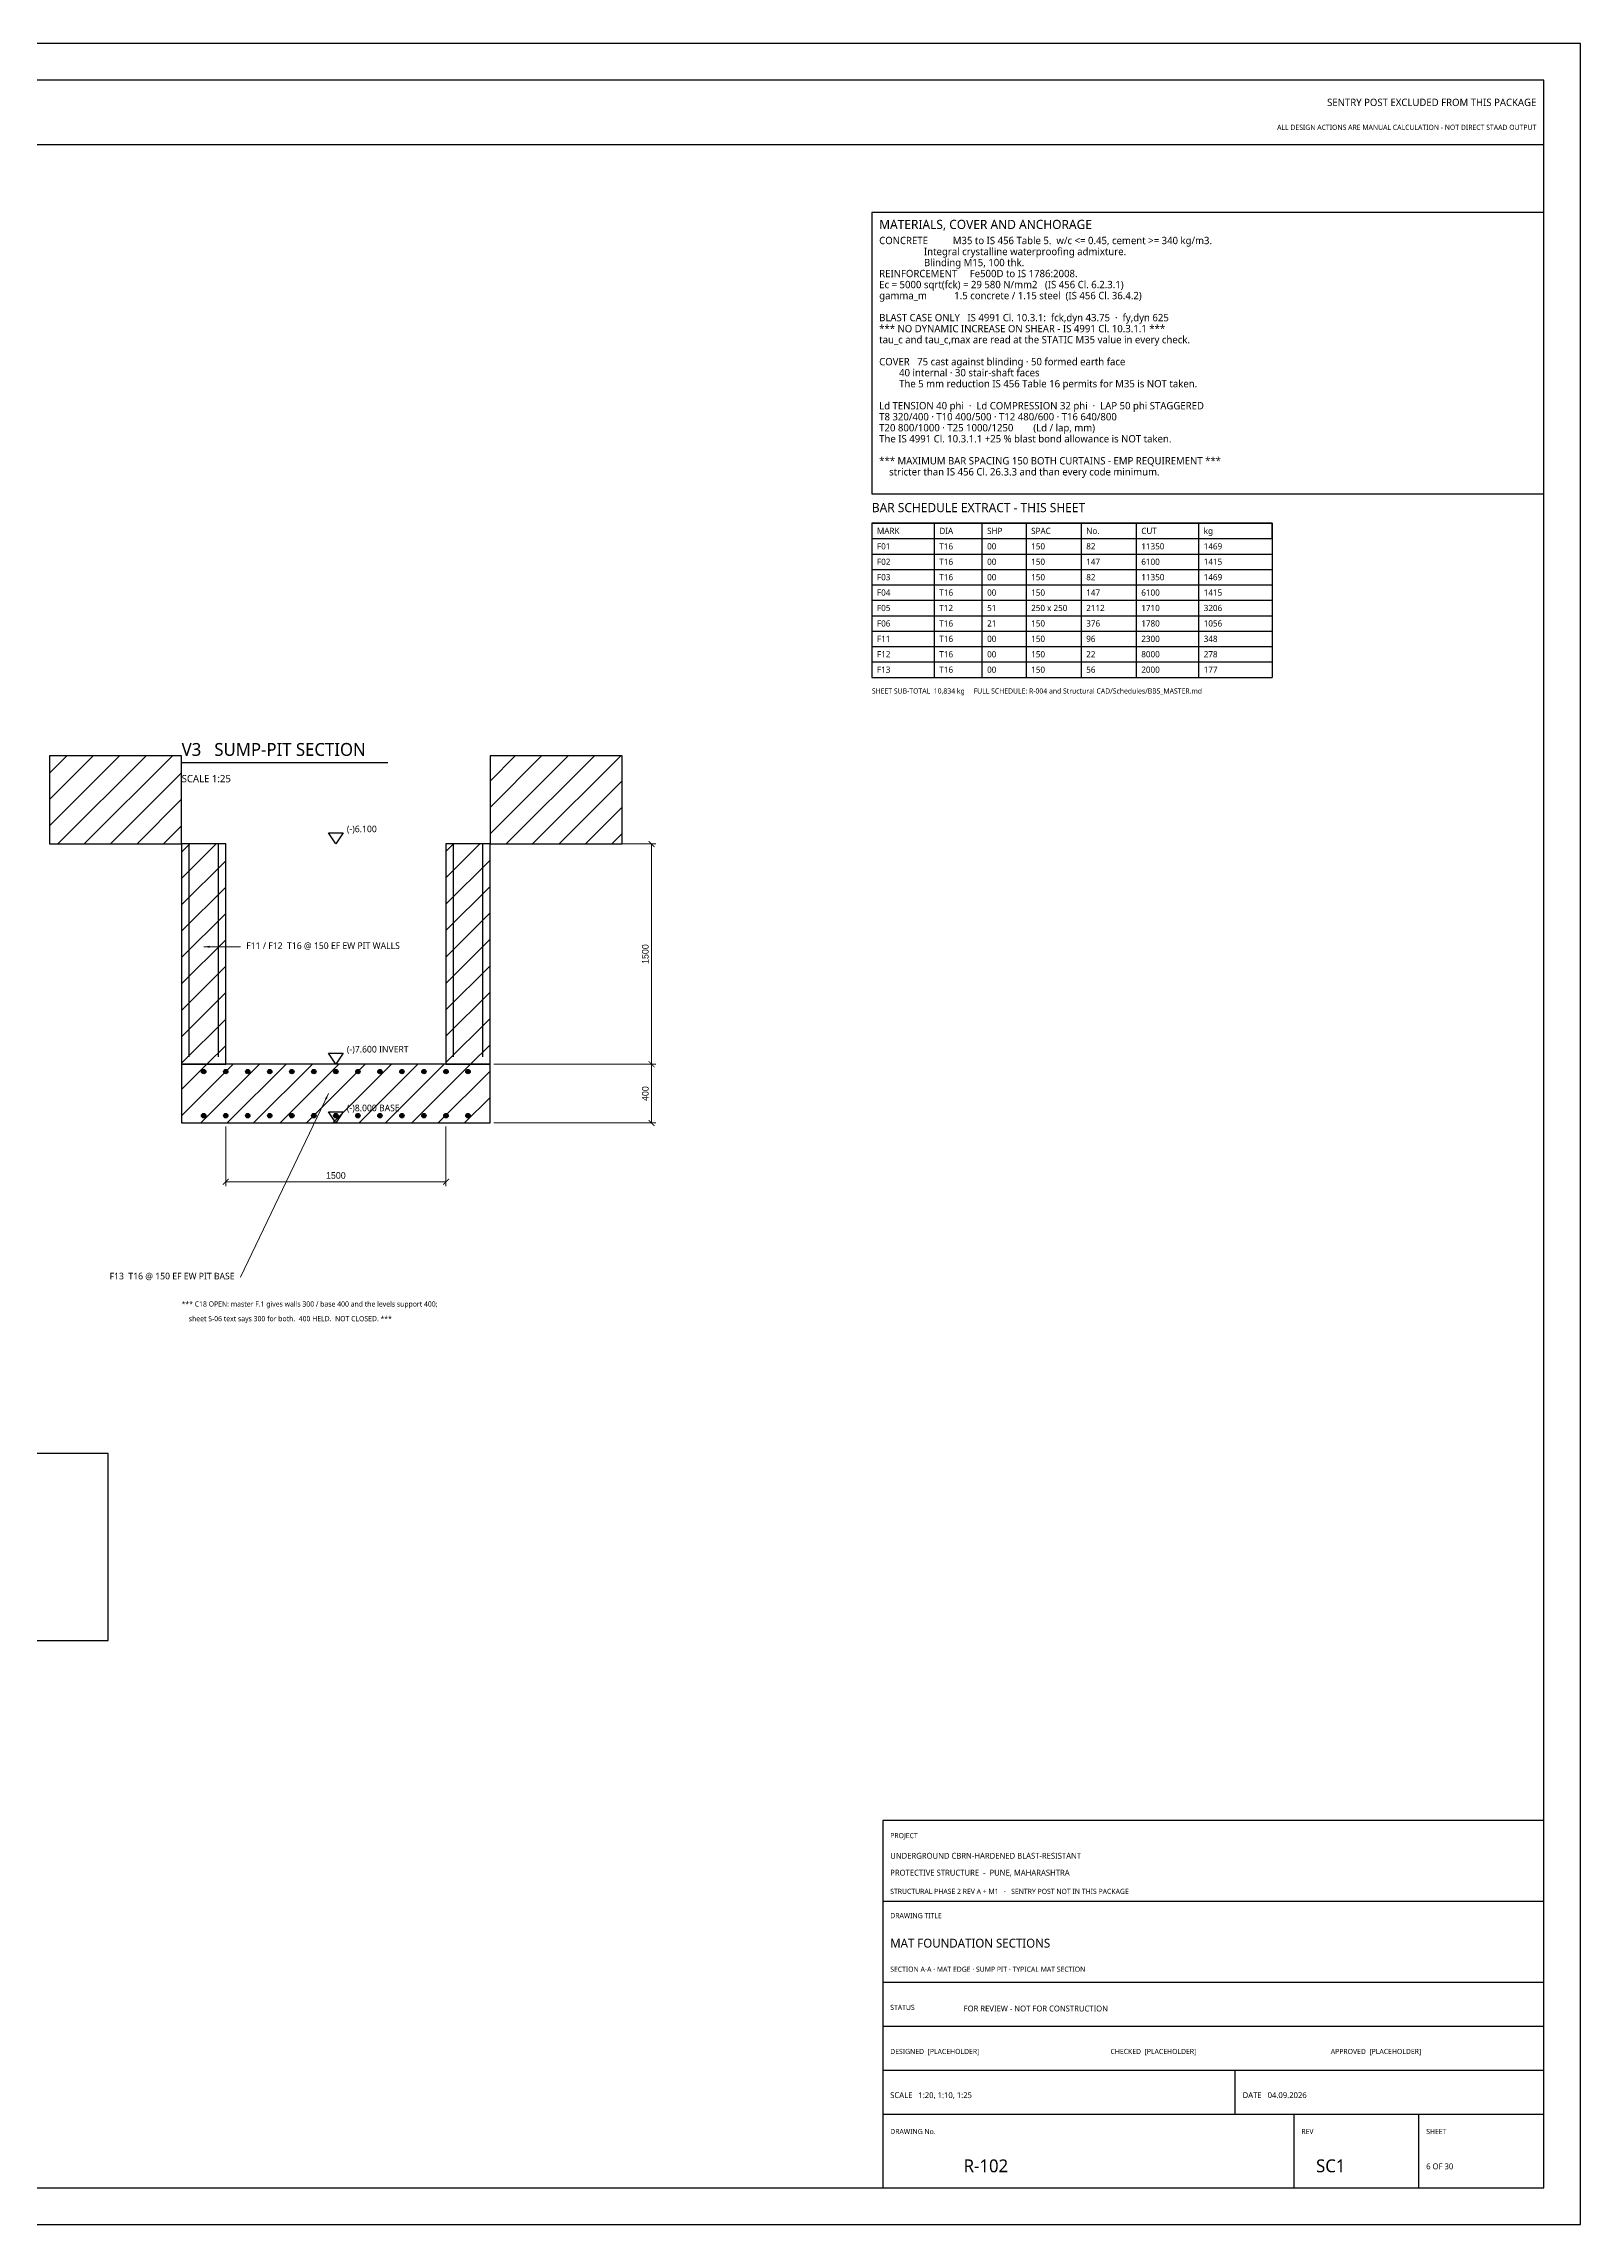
# Model space of a CAD drawing. Header units: millimetres. Extents: x 0 to 841, y 0 to 594.
# Drawn here: x 422 to 841, y 0 to 594 of the extents above; entities that cross this region are included whole.
import ezdxf
from ezdxf.enums import TextEntityAlignment as Align

# ---------------------------------------------------------------- set-up
doc = ezdxf.new("R2010")
doc.units = ezdxf.units.MM
for name, color, linetype in [('S-BLAST', 1, 'Continuous'), ('S-CALLOUT', 2, 'Continuous'), ('S-CONCRETE', 7, 'Continuous'), ('S-DIM', 4, 'Continuous'), ('S-HATCH', 8, 'Continuous'), ('S-LEVEL', 4, 'Continuous'), ('S-NOTE', 7, 'Continuous'), ('S-REBAR-MAIN', 1, 'Continuous'), ('S-TABLE', 7, 'Continuous'), ('S-TEXT', 7, 'Continuous'), ('S-TITLE', 7, 'Continuous')]:
    doc.layers.add(name, color=color, linetype=linetype)
doc.styles.add('OpenSans', font='OpenSans-Regular.ttf')
doc.dimstyles.new('SC-DIM', dxfattribs={"dimtxt": 1.8, "dimasz": 1.6, "dimexe": 1.2, "dimexo": 1, "dimgap": 0.8, "dimtad": 1, "dimdec": 0, "dimblk": 'ARCHTICK', "dimcen": 2.5, "dimclrd": 4, "dimclre": 4, "dimclrt": 4, "dimazin": 3, "dimtfac": 1, "dimtmove": 0, "dimatfit": 3, "dimlwd": 13, "dimlwe": 13})

# ---------------------------------------------------------------- blocks, each defined once
blk = doc.blocks.new('LEVELMK')
at = {"layer": 'S-LEVEL'}
blk.add_lwpolyline([(0, 0), (-2, 3), (2, 3), (0, 0)], close=True, dxfattribs=at)
blk = doc.blocks.new('_ARCHTICK')
at = {"color": 0, "linetype": 'BYBLOCK', "const_width": 0.15}
blk.add_lwpolyline([(-0.5, -0.5), (0.5, 0.5)], dxfattribs=at)

msp = doc.modelspace()

# ---------------------------------------------------------------- hatches: boundary and pattern name
at = {"layer": 'S-HATCH'}
h = msp.add_hatch(dxfattribs=at)
h.set_pattern_fill('ANSI31', scale=1.6)
h.paths.add_polyline_path([(424, 376), (460, 376), (460, 400), (424, 400)])
h = msp.add_hatch(dxfattribs=at)
h.set_pattern_fill('ANSI31', scale=1.6)
h.paths.add_polyline_path([(544, 376), (580, 376), (580, 400), (544, 400)])
h = msp.add_hatch(dxfattribs=at)
h.set_pattern_fill('ANSI31', scale=1.6)
h.paths.add_polyline_path([(460, 316), (472, 316), (472, 376), (460, 376)])
h = msp.add_hatch(dxfattribs=at)
h.set_pattern_fill('ANSI31', scale=1.6)
h.paths.add_polyline_path([(532, 316), (544, 316), (544, 376), (532, 376)])
h = msp.add_hatch(dxfattribs=at)
h.set_pattern_fill('ANSI31', scale=1.6)
h.paths.add_polyline_path([(460, 300), (544, 300), (544, 316), (460, 316)])
at = {"layer": 'S-REBAR-MAIN'}
for points in [[(466.6, 314), (466.554, 314.23), (466.424, 314.424), (466.23, 314.554), (466, 314.6), (465.77, 314.554), (465.576, 314.424), (465.446, 314.23), (465.4, 314), (465.446, 313.77), (465.576, 313.576), (465.77, 313.446), (466, 313.4), (466.23, 313.446), (466.424, 313.576), (466.554, 313.77)], [(472.6, 314), (472.554, 314.23), (472.424, 314.424), (472.23, 314.554), (472, 314.6), (471.77, 314.554), (471.576, 314.424), (471.446, 314.23), (471.4, 314), (471.446, 313.77), (471.576, 313.576), (471.77, 313.446), (472, 313.4), (472.23, 313.446), (472.424, 313.576), (472.554, 313.77)], [(478.6, 314), (478.554, 314.23), (478.424, 314.424), (478.23, 314.554), (478, 314.6), (477.77, 314.554), (477.576, 314.424), (477.446, 314.23), (477.4, 314), (477.446, 313.77), (477.576, 313.576), (477.77, 313.446), (478, 313.4), (478.23, 313.446), (478.424, 313.576), (478.554, 313.77)], [(484.6, 314), (484.554, 314.23), (484.424, 314.424), (484.23, 314.554), (484, 314.6), (483.77, 314.554), (483.576, 314.424), (483.446, 314.23), (483.4, 314), (483.446, 313.77), (483.576, 313.576), (483.77, 313.446), (484, 313.4), (484.23, 313.446), (484.424, 313.576), (484.554, 313.77)], [(490.6, 314), (490.554, 314.23), (490.424, 314.424), (490.23, 314.554), (490, 314.6), (489.77, 314.554), (489.576, 314.424), (489.446, 314.23), (489.4, 314), (489.446, 313.77), (489.576, 313.576), (489.77, 313.446), (490, 313.4), (490.23, 313.446), (490.424, 313.576), (490.554, 313.77)], [(496.6, 314), (496.554, 314.23), (496.424, 314.424), (496.23, 314.554), (496, 314.6), (495.77, 314.554), (495.576, 314.424), (495.446, 314.23), (495.4, 314), (495.446, 313.77), (495.576, 313.576), (495.77, 313.446), (496, 313.4), (496.23, 313.446), (496.424, 313.576), (496.554, 313.77)], [(502.6, 314), (502.554, 314.23), (502.424, 314.424), (502.23, 314.554), (502, 314.6), (501.77, 314.554), (501.576, 314.424), (501.446, 314.23), (501.4, 314), (501.446, 313.77), (501.576, 313.576), (501.77, 313.446), (502, 313.4), (502.23, 313.446), (502.424, 313.576), (502.554, 313.77)], [(508.6, 314), (508.554, 314.23), (508.424, 314.424), (508.23, 314.554), (508, 314.6), (507.77, 314.554), (507.576, 314.424), (507.446, 314.23), (507.4, 314), (507.446, 313.77), (507.576, 313.576), (507.77, 313.446), (508, 313.4), (508.23, 313.446), (508.424, 313.576), (508.554, 313.77)], [(514.6, 314), (514.554, 314.23), (514.424, 314.424), (514.23, 314.554), (514, 314.6), (513.77, 314.554), (513.576, 314.424), (513.446, 314.23), (513.4, 314), (513.446, 313.77), (513.576, 313.576), (513.77, 313.446), (514, 313.4), (514.23, 313.446), (514.424, 313.576), (514.554, 313.77)], [(520.6, 314), (520.554, 314.23), (520.424, 314.424), (520.23, 314.554), (520, 314.6), (519.77, 314.554), (519.576, 314.424), (519.446, 314.23), (519.4, 314), (519.446, 313.77), (519.576, 313.576), (519.77, 313.446), (520, 313.4), (520.23, 313.446), (520.424, 313.576), (520.554, 313.77)], [(526.6, 314), (526.554, 314.23), (526.424, 314.424), (526.23, 314.554), (526, 314.6), (525.77, 314.554), (525.576, 314.424), (525.446, 314.23), (525.4, 314), (525.446, 313.77), (525.576, 313.576), (525.77, 313.446), (526, 313.4), (526.23, 313.446), (526.424, 313.576), (526.554, 313.77)], [(532.6, 314), (532.554, 314.23), (532.424, 314.424), (532.23, 314.554), (532, 314.6), (531.77, 314.554), (531.576, 314.424), (531.446, 314.23), (531.4, 314), (531.446, 313.77), (531.576, 313.576), (531.77, 313.446), (532, 313.4), (532.23, 313.446), (532.424, 313.576), (532.554, 313.77)], [(538.6, 314), (538.554, 314.23), (538.424, 314.424), (538.23, 314.554), (538, 314.6), (537.77, 314.554), (537.576, 314.424), (537.446, 314.23), (537.4, 314), (537.446, 313.77), (537.576, 313.576), (537.77, 313.446), (538, 313.4), (538.23, 313.446), (538.424, 313.576), (538.554, 313.77)], [(466.6, 302), (466.554, 302.23), (466.424, 302.424), (466.23, 302.554), (466, 302.6), (465.77, 302.554), (465.576, 302.424), (465.446, 302.23), (465.4, 302), (465.446, 301.77), (465.576, 301.576), (465.77, 301.446), (466, 301.4), (466.23, 301.446), (466.424, 301.576), (466.554, 301.77)], [(472.6, 302), (472.554, 302.23), (472.424, 302.424), (472.23, 302.554), (472, 302.6), (471.77, 302.554), (471.576, 302.424), (471.446, 302.23), (471.4, 302), (471.446, 301.77), (471.576, 301.576), (471.77, 301.446), (472, 301.4), (472.23, 301.446), (472.424, 301.576), (472.554, 301.77)], [(478.6, 302), (478.554, 302.23), (478.424, 302.424), (478.23, 302.554), (478, 302.6), (477.77, 302.554), (477.576, 302.424), (477.446, 302.23), (477.4, 302), (477.446, 301.77), (477.576, 301.576), (477.77, 301.446), (478, 301.4), (478.23, 301.446), (478.424, 301.576), (478.554, 301.77)], [(484.6, 302), (484.554, 302.23), (484.424, 302.424), (484.23, 302.554), (484, 302.6), (483.77, 302.554), (483.576, 302.424), (483.446, 302.23), (483.4, 302), (483.446, 301.77), (483.576, 301.576), (483.77, 301.446), (484, 301.4), (484.23, 301.446), (484.424, 301.576), (484.554, 301.77)], [(490.6, 302), (490.554, 302.23), (490.424, 302.424), (490.23, 302.554), (490, 302.6), (489.77, 302.554), (489.576, 302.424), (489.446, 302.23), (489.4, 302), (489.446, 301.77), (489.576, 301.576), (489.77, 301.446), (490, 301.4), (490.23, 301.446), (490.424, 301.576), (490.554, 301.77)], [(496.6, 302), (496.554, 302.23), (496.424, 302.424), (496.23, 302.554), (496, 302.6), (495.77, 302.554), (495.576, 302.424), (495.446, 302.23), (495.4, 302), (495.446, 301.77), (495.576, 301.576), (495.77, 301.446), (496, 301.4), (496.23, 301.446), (496.424, 301.576), (496.554, 301.77)], [(502.6, 302), (502.554, 302.23), (502.424, 302.424), (502.23, 302.554), (502, 302.6), (501.77, 302.554), (501.576, 302.424), (501.446, 302.23), (501.4, 302), (501.446, 301.77), (501.576, 301.576), (501.77, 301.446), (502, 301.4), (502.23, 301.446), (502.424, 301.576), (502.554, 301.77)], [(508.6, 302), (508.554, 302.23), (508.424, 302.424), (508.23, 302.554), (508, 302.6), (507.77, 302.554), (507.576, 302.424), (507.446, 302.23), (507.4, 302), (507.446, 301.77), (507.576, 301.576), (507.77, 301.446), (508, 301.4), (508.23, 301.446), (508.424, 301.576), (508.554, 301.77)], [(514.6, 302), (514.554, 302.23), (514.424, 302.424), (514.23, 302.554), (514, 302.6), (513.77, 302.554), (513.576, 302.424), (513.446, 302.23), (513.4, 302), (513.446, 301.77), (513.576, 301.576), (513.77, 301.446), (514, 301.4), (514.23, 301.446), (514.424, 301.576), (514.554, 301.77)], [(520.6, 302), (520.554, 302.23), (520.424, 302.424), (520.23, 302.554), (520, 302.6), (519.77, 302.554), (519.576, 302.424), (519.446, 302.23), (519.4, 302), (519.446, 301.77), (519.576, 301.576), (519.77, 301.446), (520, 301.4), (520.23, 301.446), (520.424, 301.576), (520.554, 301.77)], [(526.6, 302), (526.554, 302.23), (526.424, 302.424), (526.23, 302.554), (526, 302.6), (525.77, 302.554), (525.576, 302.424), (525.446, 302.23), (525.4, 302), (525.446, 301.77), (525.576, 301.576), (525.77, 301.446), (526, 301.4), (526.23, 301.446), (526.424, 301.576), (526.554, 301.77)], [(532.6, 302), (532.554, 302.23), (532.424, 302.424), (532.23, 302.554), (532, 302.6), (531.77, 302.554), (531.576, 302.424), (531.446, 302.23), (531.4, 302), (531.446, 301.77), (531.576, 301.576), (531.77, 301.446), (532, 301.4), (532.23, 301.446), (532.424, 301.576), (532.554, 301.77)], [(538.6, 302), (538.554, 302.23), (538.424, 302.424), (538.23, 302.554), (538, 302.6), (537.77, 302.554), (537.576, 302.424), (537.446, 302.23), (537.4, 302), (537.446, 301.77), (537.576, 301.576), (537.77, 301.446), (538, 301.4), (538.23, 301.446), (538.424, 301.576), (538.554, 301.77)]]:
    msp.add_hatch(color=1, dxfattribs=at).paths.add_polyline_path(points)

# ---------------------------------------------------------------- linework, layer by layer
at = {"layer": 'S-CONCRETE'}
for points in [[(424, 376), (460, 376), (460, 400), (424, 400)], [(544, 376), (580, 376), (580, 400), (544, 400)], [(460, 316), (472, 316), (472, 376), (460, 376)], [(532, 316), (544, 316), (544, 376), (532, 376)], [(460, 300), (544, 300), (544, 316), (460, 316)]]:
    msp.add_lwpolyline(points, close=True, dxfattribs=at)
at = {"layer": 'S-REBAR-MAIN'}
for p, q in [((462, 318), (462, 376)), ((470, 318), (470, 376)), ((534, 318), (534, 376)), ((542, 318), (542, 376))]:
    msp.add_line(p, q, dxfattribs=at)
for centre in [(466, 314), (472, 314), (478, 314), (484, 314), (490, 314), (496, 314), (502, 314), (508, 314), (514, 314), (520, 314), (526, 314), (532, 314), (538, 314), (466, 302), (472, 302), (478, 302), (484, 302), (490, 302), (496, 302), (502, 302), (508, 302), (514, 302), (520, 302), (526, 302), (532, 302), (538, 302)]:
    msp.add_circle(centre, 0.6, dxfattribs=at)
at = {"layer": 'S-TABLE'}
for p, q in [((648, 463.375), (757, 463.375)), ((648, 463.375), (648, 421.375)), ((665, 463.375), (665, 421.375)), ((678, 463.375), (678, 421.375)), ((690, 463.375), (690, 421.375)), ((705, 463.375), (705, 421.375)), ((720, 463.375), (720, 421.375)), ((737, 463.375), (737, 421.375)), ((757, 463.375), (757, 421.375)), ((648, 454.975), (757, 454.975)), ((648, 450.775), (757, 450.775)), ((648, 446.575), (757, 446.575)), ((648, 442.375), (757, 442.375)), ((648, 438.175), (757, 438.175)), ((648, 433.975), (757, 433.975)), ((648, 429.775), (757, 429.775)), ((648, 425.575), (757, 425.575)), ((648, 421.375), (757, 421.375))]:
    msp.add_line(p, q, dxfattribs=at)
msp.add_lwpolyline([(648, 459.175), (757, 459.175), (757, 463.375), (648, 463.375)], close=True, dxfattribs=at)
at = {"layer": 'S-TITLE'}
for p, q in [((10, 566.5), (831, 566.5)), ((460, 398.2), (516.171, 398.2)), ((651, 88), (831, 88)), ((651, 66), (831, 66)), ((651, 54), (831, 54)), ((651, 42), (831, 42)), ((747, 30), (747, 42)), ((651, 30), (831, 30)), ((763, 10), (763, 30)), ((797, 10), (797, 30))]:
    msp.add_line(p, q, dxfattribs=at)
for points in [[(0, 0), (841, 0), (841, 594), (0, 594)], [(10, 10), (831, 10), (831, 584), (10, 584)], [(648, 471.375), (831, 471.375), (831, 548), (648, 548)], [(60, 159.075), (440, 159.075), (440, 210), (60, 210)], [(651, 10), (831, 10), (831, 110), (651, 110)]]:
    msp.add_lwpolyline(points, close=True, dxfattribs=at)

# ---------------------------------------------------------------- block references
at = {"layer": 'S-LEVEL'}
for p in [(502, 376), (502, 316), (502, 300)]:
    msp.add_blockref('LEVELMK', p, dxfattribs=at)

# ---------------------------------------------------------------- texts
at = {"layer": 'S-BLAST', "style": 'OpenSans'}
for s, height, p in [('SENTRY POST EXCLUDED FROM THIS PACKAGE', 2, (829, 577)), ('ALL DESIGN ACTIONS ARE MANUAL CALCULATION - NOT DIRECT STAAD OUTPUT', 1.4, (829, 570.5))]:
    msp.add_text(s, height=height, dxfattribs=at).set_placement(p, align=Align.RIGHT)
for s, height, p in [('*** C18 OPEN: master F.1 gives walls 300 / base 400 and the levels support 400;', 1.4, (460, 250)), ('    sheet S-06 text says 300 for both.  400 HELD.  NOT CLOSED. ***', 1.4, (460, 246)), ('FOR REVIEW - NOT FOR CONSTRUCTION', 1.6, (673, 58))]:
    msp.add_text(s, height=height, dxfattribs=at).set_placement(p)
at = {"layer": 'S-CALLOUT', "style": 'OpenSans'}
msp.add_text('F11 / F12  T16 @ 150 EF EW PIT WALLS', height=1.8, dxfattribs=at).set_placement((477.6, 347.4))
msp.add_text('F13  T16 @ 150 EF EW PIT BASE', height=1.8, dxfattribs=at).set_placement((474.4, 257.4), align=Align.RIGHT)
at = {"layer": 'S-LEVEL', "style": 'OpenSans'}
for s, p in [('(-)6.100', (505, 379.2)), ('(-)7.600 INVERT', (505, 319.2)), ('(-)8.000 BASE', (505, 303.2))]:
    msp.add_text(s, height=1.8, dxfattribs=at).set_placement(p)
at = {"layer": 'S-NOTE', "style": 'OpenSans'}
for s, p in [('CONCRETE          M35 to IS 456 Table 5.  w/c <= 0.45, cement >= 340 kg/m3.', (650, 539.375)), ('                  Integral crystalline waterproofing admixture.', (650, 536.375)), ('                  Blinding M15, 100 thk.', (650, 533.375)), ('REINFORCEMENT     Fe500D to IS 1786:2008.', (650, 530.375)), ('Ec = 5000 sqrt(fck) = 29 580 N/mm2   (IS 456 Cl. 6.2.3.1)', (650, 527.375)), ('gamma_m           1.5 concrete / 1.15 steel  (IS 456 Cl. 36.4.2)', (650, 524.375)), ('*** NO DYNAMIC INCREASE ON SHEAR - IS 4991 Cl. 10.3.1.1 ***', (650, 515.375)), ('BLAST CASE ONLY   IS 4991 Cl. 10.3.1:  fck,dyn 43.75  ·  fy,dyn 625', (650, 518.375)), ('tau_c and tau_c,max are read at the STATIC M35 value in every check.', (650, 512.375)), ('COVER   75 cast against blinding · 50 formed earth face', (650, 506.375)), ('        40 internal · 30 stair-shaft faces', (650, 503.375)), ('        The 5 mm reduction IS 456 Table 16 permits for M35 is NOT taken.', (650, 500.375)), ('T8 320/400 · T10 400/500 · T12 480/600 · T16 640/800', (650, 491.375)), ('Ld TENSION 40 phi  ·  Ld COMPRESSION 32 phi  ·  LAP 50 phi STAGGERED', (650, 494.375)), ('T20 800/1000 · T25 1000/1250        (Ld / lap, mm)', (650, 488.375)), ('The IS 4991 Cl. 10.3.1.1 +25 % blast bond allowance is NOT taken.', (650, 485.375)), ('*** MAXIMUM BAR SPACING 150 BOTH CURTAINS - EMP REQUIREMENT ***', (650, 479.375)), ('    stricter than IS 456 Cl. 26.3.3 and than every code minimum.', (650, 476.375))]:
    msp.add_text(s, height=2, dxfattribs=at).set_placement(p)
at = {"layer": 'S-TABLE', "style": 'OpenSans'}
for s, height, p in [('MARK', 1.6869, (649.4, 460.432)), ('F01', 1.6869, (649.4, 456.232)), ('T16', 1.6869, (666.4, 456.232)), ('DIA', 1.6869, (666.4, 460.432)), ('00', 1.6869, (679.4, 456.232)), ('SHP', 1.6869, (679.4, 460.432)), ('SPAC', 1.6869, (691.4, 460.432)), ('150', 1.6869, (691.4, 456.232)), ('82', 1.6869, (706.4, 456.232)), ('No.', 1.6869, (706.4, 460.432)), ('CUT', 1.6869, (721.4, 460.432)), ('11350', 1.6869, (721.4, 456.232)), ('kg', 1.6869, (738.4, 460.432)), ('1469', 1.6869, (738.4, 456.232)), ('F02', 1.6869, (649.4, 452.032)), ('T16', 1.6869, (666.4, 452.032)), ('00', 1.6869, (679.4, 452.032)), ('150', 1.6869, (691.4, 452.032)), ('147', 1.6869, (706.4, 452.032)), ('6100', 1.6869, (721.4, 452.032)), ('1415', 1.6869, (738.4, 452.032)), ('F03', 1.6869, (649.4, 447.832)), ('T16', 1.6869, (666.4, 447.832)), ('00', 1.6869, (679.4, 447.832)), ('150', 1.6869, (691.4, 447.832)), ('82', 1.6869, (706.4, 447.832)), ('11350', 1.6869, (721.4, 447.832)), ('1469', 1.6869, (738.4, 447.832)), ('F04', 1.6869, (649.4, 443.632)), ('F05', 1.6869, (649.4, 439.432)), ('T16', 1.6869, (666.4, 443.632)), ('T12', 1.6869, (666.4, 439.432)), ('00', 1.6869, (679.4, 443.632)), ('51', 1.6869, (679.4, 439.432)), ('250 x 250', 1.6869, (691.4, 439.432)), ('150', 1.6869, (691.4, 443.632)), ('2112', 1.6869, (706.4, 439.432)), ('147', 1.6869, (706.4, 443.632)), ('6100', 1.6869, (721.4, 443.632)), ('1710', 1.6869, (721.4, 439.432)), ('3206', 1.6869, (738.4, 439.432)), ('1415', 1.6869, (738.4, 443.632)), ('F06', 1.6869, (649.4, 435.232)), ('T16', 1.6869, (666.4, 435.232)), ('21', 1.6869, (679.4, 435.232)), ('150', 1.6869, (691.4, 435.232)), ('376', 1.6869, (706.4, 435.232)), ('1780', 1.6869, (721.4, 435.232)), ('1056', 1.6869, (738.4, 435.232)), ('F11', 1.6869, (649.4, 431.032)), ('F12', 1.6869, (649.4, 426.832)), ('T16', 1.6869, (666.4, 431.032)), ('T16', 1.6869, (666.4, 426.832)), ('00', 1.6869, (679.4, 431.032)), ('00', 1.6869, (679.4, 426.832)), ('150', 1.6869, (691.4, 431.032)), ('150', 1.6869, (691.4, 426.832)), ('22', 1.6869, (706.4, 426.832)), ('96', 1.6869, (706.4, 431.032)), ('2300', 1.6869, (721.4, 431.032)), ('8000', 1.6869, (721.4, 426.832)), ('348', 1.6869, (738.4, 431.032)), ('278', 1.6869, (738.4, 426.832)), ('F13', 1.6869, (649.4, 422.632)), ('T16', 1.6869, (666.4, 422.632)), ('00', 1.6869, (679.4, 422.632)), ('150', 1.6869, (691.4, 422.632)), ('56', 1.6869, (706.4, 422.632)), ('2000', 1.6869, (721.4, 422.632)), ('177', 1.6869, (738.4, 422.632)), ('SHEET SUB-TOTAL  10,834 kg     FULL SCHEDULE: R-004 and Structural CAD/Schedules/BBS_MASTER.md', 1.4, (648, 416.975))]:
    msp.add_text(s, height=height, dxfattribs=at).set_placement(p)
at = {"layer": 'S-TEXT', "style": 'OpenSans'}
msp.add_text('SCALE 1:25', height=2, dxfattribs=at).set_placement((460, 392.8))
at = {"layer": 'S-TITLE', "style": 'OpenSans'}
for s, height, p in [('MATERIALS, COVER AND ANCHORAGE', 2.5, (650, 543.5)), ('BAR SCHEDULE EXTRACT - THIS SHEET', 2.5, (648, 466.375)), ('V3   SUMP-PIT SECTION', 3.5, (460, 400)), ('PROJECT', 1.4, (653, 105.2)), ('UNDERGROUND CBRN-HARDENED BLAST-RESISTANT', 1.6, (653, 99.6)), ('PROTECTIVE STRUCTURE  -  PUNE, MAHARASHTRA', 1.6, (653, 95)), ('STRUCTURAL PHASE 2 REV A + M1   ·   SENTRY POST NOT IN THIS PACKAGE', 1.4, (653, 90)), ('DRAWING TITLE', 1.4, (653, 83.4)), ('MAT FOUNDATION SECTIONS', 2.4, (653, 75.4)), ('SECTION A-A · MAT EDGE · SUMP PIT · TYPICAL MAT SECTION', 1.4, (653, 68.8)), ('STATUS', 1.4, (653, 58.4)), ('DESIGNED  [PLACEHOLDER]', 1.4, (653, 46.4)), ('CHECKED  [PLACEHOLDER]', 1.4, (713, 46.4)), ('APPROVED  [PLACEHOLDER]', 1.4, (773, 46.4)), ('SCALE   1:20, 1:10, 1:25', 1.6, (653, 34.4)), ('DATE   04.09.2026', 1.6, (749, 34.4)), ('DRAWING No.', 1.4, (653, 24.6)), ('REV', 1.4, (765, 24.6)), ('SHEET', 1.4, (799, 24.6)), ('R-102', 3.5, (673, 14.2)), ('SC1', 3.5, (769, 14.2)), ('6 OF 30', 1.6, (799, 15))]:
    msp.add_text(s, height=height, dxfattribs=at).set_placement(p)

# ---------------------------------------------------------------- dimensions: what is measured, and where the dimension line sits
at = {"layer": 'S-DIM'}
for base, p1, p2 in [((588, 316), (544, 316), (544, 376)), ((588, 300), (544, 300), (544, 316))]:
    msp.add_linear_dim(base=base, p1=p1, p2=p2, angle=90, dimstyle='SC-DIM', override={"dimlfac": 25}, dxfattribs=at).render()
msp.add_linear_dim(base=(472, 284), p1=(472, 300), p2=(532, 300), dimstyle='SC-DIM', override={"dimlfac": 25}, dxfattribs=at).render()

# ---------------------------------------------------------------- leaders
at = {"layer": 'S-CALLOUT'}
for points in [[(466, 348), (476, 348)], [(500, 308), (476, 258)]]:
    msp.add_leader(points, dimstyle='SC-DIM', dxfattribs=at)

doc.saveas('drawing.dxf')
